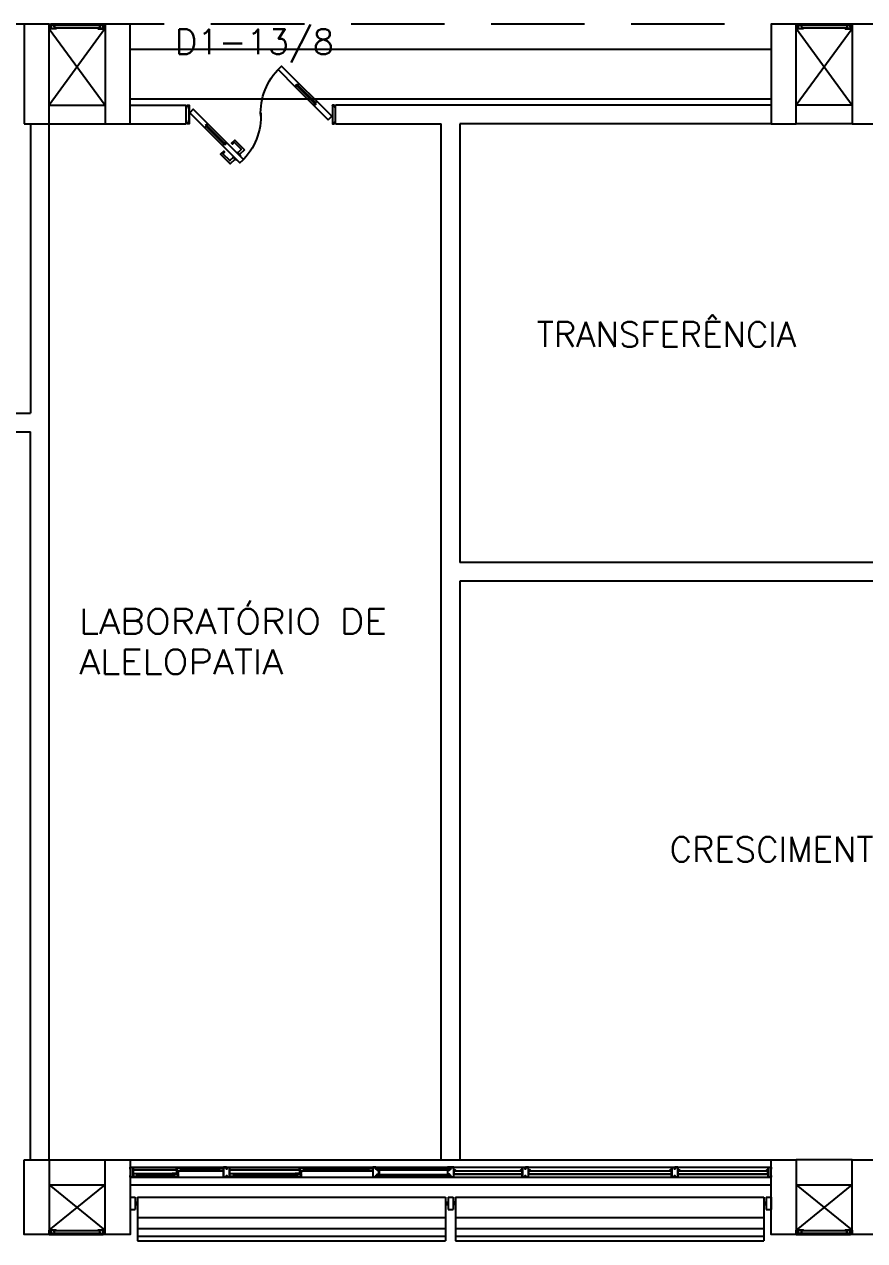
# Model space of a CAD drawing. Header units: millimetres. Extents: x 2801 to 3319, y 1187 to 1422.
# Drawn here: x 3057.53 to 3064.27, y 1251.3 to 1261.07 of the extents above; entities that cross this region are included whole.
import ezdxf

# ---------------------------------------------------------------- set-up
doc = ezdxf.new("R2010")
doc.units = ezdxf.units.MM
doc.linetypes.add('HIDDEN', pattern=[0.375, 0.25, -0.125])
for name, color, linetype in [('AR-ALV', 2, 'Continuous'), ('AR-BRISES', 1, 'Continuous'), ('AR-ESQ', 1, 'Continuous'), ('AR-ESTC', 3, 'Continuous'), ('AR-PEITORIL', 1, 'Continuous'), ('AR-PORTA', 1, 'Continuous'), ('AR-PROJ', 1, 'HIDDEN'), ('AR-SHAFT', 1, 'Continuous'), ('BR-LINHAS', 1, 'Continuous'), ('BR-MONTANTE', 242, 'Continuous'), ('BR-PAINEL', 1, 'Continuous'), ('BR-SUPORTE', 1, 'Continuous'), ('DT-ESQ-BAGUETE-C', 2, 'Continuous'), ('DT-ESQ-BAGUETE-V', 1, 'Continuous'), ('DT-ESQ-CHAPA DOBRADA-V', 1, 'Continuous'), ('DT-ESQ-MARCO-V', 1, 'Continuous'), ('DT-ESQ-PERFIL CADEIRA-C', 2, 'Continuous'), ('DT-ESQ-PERFIL CADEIRA-V', 1, 'Continuous'), ('DT-ESQ-PERFIL U SIMPLES-C', 2, 'Continuous'), ('DT-ESQ-PERFIL U-C', 2, 'Continuous'), ('DT-ESQ-PERFIL U-V', 1, 'Continuous'), ('DT-ESQ-VENEZIANA-C', 2, 'Continuous'), ('DT-ESQ-VENEZIANA-V', 2, 'Continuous'), ('DT-ESQ-VIDRO-C', 2, 'Continuous'), ('DT-ESQ-VIDRO-V', 2, 'Continuous'), ('ENDEREÇO', 2, 'Continuous'), ('maçaneta', 1, 'Continuous'), ('mov', 1, 'Continuous'), ('PM-PERFIL U-C', 2, 'Continuous'), ('PM-VIDRO', 1, 'Continuous'), ('pm1', 2, 'Continuous'), ('pm2', 2, 'Continuous'), ('TEXTO', 2, 'Continuous')]:
    doc.layers.add(name, color=color, linetype=linetype)
doc.styles.add('S16', font='simplex.shx', dxfattribs={"width": 1.1, "height": 0.16})
doc.styles.add('UNB-100', font='simplex.shx', dxfattribs={"height": 0.2})
doc.styles.add('UNB1-100', font='simplex.shx', dxfattribs={"height": 0.2})

# ---------------------------------------------------------------- blocks, each defined once
blk = doc.blocks.new('EF32-P')
at = {"layer": 'DT-ESQ-BAGUETE-C', "ltscale": 0.1}
for points in [[(0.4225, -0.08), (0.409, -0.08), (0.409, -0.0785), (0.422, -0.0785, 0.414214), (0.4225, -0.078), (0.4225, -0.067, 0.414214), (0.422, -0.0665), (0.409, -0.0665), (0.409, -0.065), (0.4225, -0.065, -0.414214), (0.424, -0.0665), (0.424, -0.0785, -0.414214)], [(0.7015, -0.08), (0.715, -0.08), (0.715, -0.0785), (0.702, -0.0785, -0.414214), (0.7015, -0.078), (0.7015, -0.067, -0.414214), (0.702, -0.0665), (0.715, -0.0665), (0.715, -0.065), (0.7015, -0.065, 0.414214), (0.7, -0.0665), (0.7, -0.0785, 0.414214)], [(1.41, -0.08), (1.3965, -0.08), (1.3965, -0.0785), (1.4095, -0.0785, 0.414214), (1.41, -0.078), (1.41, -0.067, 0.414214), (1.4095, -0.0665), (1.3965, -0.0665), (1.3965, -0.065), (1.41, -0.065, -0.414214), (1.4115, -0.0665), (1.4115, -0.0785, -0.414214)], [(1.9015, -0.08), (1.915, -0.08), (1.915, -0.0785), (1.902, -0.0785, -0.414214), (1.9015, -0.078), (1.9015, -0.067, -0.414214), (1.902, -0.0665), (1.915, -0.0665), (1.915, -0.065), (1.9015, -0.065, 0.414214), (1.9, -0.0665), (1.9, -0.0785, 0.414214)], [(0.0735, -0.125), (0.06, -0.125), (0.06, -0.1235), (0.073, -0.1235, 0.414214), (0.0735, -0.123), (0.0735, -0.112, 0.414214), (0.073, -0.1115), (0.06, -0.1115), (0.06, -0.11), (0.0735, -0.11, -0.414214), (0.075, -0.1115), (0.075, -0.1235, -0.414214)], [(0.339, -0.125), (0.3525, -0.125), (0.3525, -0.1235), (0.3395, -0.1235, -0.414214), (0.339, -0.123), (0.339, -0.112, -0.414214), (0.3395, -0.1115), (0.3525, -0.1115), (0.3525, -0.11), (0.339, -0.11, 0.414214), (0.3375, -0.1115), (0.3375, -0.1235, 0.414214)], [(0.8485, -0.125), (0.835, -0.125), (0.835, -0.1235), (0.848, -0.1235, 0.414214), (0.8485, -0.123), (0.8485, -0.112, 0.414214), (0.848, -0.1115), (0.835, -0.1115), (0.835, -0.11), (0.8485, -0.11, -0.414214), (0.85, -0.1115), (0.85, -0.1235, -0.414214)], [(1.3265, -0.125), (1.34, -0.125), (1.34, -0.1235), (1.327, -0.1235, -0.414214), (1.3265, -0.123), (1.3265, -0.112, -0.414214), (1.327, -0.1115), (1.34, -0.1115), (1.34, -0.11), (1.3265, -0.11, 0.414214), (1.325, -0.1115), (1.325, -0.1235, 0.414214)]]:
    blk.add_lwpolyline(points, format="xyb", close=True, dxfattribs=at)
at = {"layer": 'DT-ESQ-BAGUETE-V', "ltscale": 0.1}
for p, q in [((0.4225, -0.065), (0.7015, -0.065)), ((1.41, -0.065), (1.9015, -0.065)), ((0.0735, -0.11), (0.339, -0.11)), ((0.8485, -0.11), (1.3265, -0.11))]:
    blk.add_line(p, q, dxfattribs=at)
at = {"layer": 'DT-ESQ-CHAPA DOBRADA-V', "ltscale": 0.1}
for p, q in [((0.025, -0.077), (0.374, -0.077)), ((0.025, -0.08), (0.374, -0.08)), ((0.8, -0.077), (1.3615, -0.077)), ((0.8, -0.08), (1.3615, -0.08))]:
    blk.add_line(p, q, dxfattribs=at)
at = {"layer": 'DT-ESQ-MARCO-V', "ltscale": 0.1}
for p, q in [((1.9985, -0.06), (2.5515, -0.06)), ((2.5985, -0.06), (3.1515, -0.06)), ((3.1985, -0.06), (4.3515, -0.06)), ((4.3985, -0.06), (5.1265, -0.06)), ((1.9985, -0.14), (2.5515, -0.14)), ((2.5985, -0.14), (3.1515, -0.14)), ((3.1985, -0.14), (4.3515, -0.14)), ((4.3985, -0.14), (5.1265, -0.14))]:
    blk.add_line(p, q, dxfattribs=at)
at = {"layer": 'DT-ESQ-PERFIL CADEIRA-C', "ltscale": 0.1}
for p, q in [((0.376, -0.0885), (0.4225, -0.0885)), ((0.75, -0.0885), (0.7015, -0.0885)), ((1.3635, -0.0885), (1.41, -0.0885)), ((1.95, -0.0885), (1.9015, -0.0885)), ((0.025, -0.1335), (0.0735, -0.1335)), ((0.3855, -0.1335), (0.339, -0.1335)), ((0.8, -0.1335), (0.8485, -0.1335)), ((1.373, -0.1335), (1.3265, -0.1335))]:
    blk.add_line(p, q, dxfattribs=at)
for points in [[(0.4225, -0.087, -1), (0.4225, -0.09), (0.376, -0.09, -0.414214), (0.374, -0.088), (0.374, -0.067, -0.414214), (0.376, -0.065), (0.4075, -0.065, -0.414214), (0.409, -0.0665), (0.409, -0.087)], [(0.409, -0.0885, -0.198913), (0.4079, -0.0881, -0.198913), (0.4075, -0.087), (0.4075, -0.067, 0.414214), (0.407, -0.0665), (0.376, -0.0665, 0.414214), (0.3755, -0.067), (0.3755, -0.088, 0.414214), (0.376, -0.0885)], [(0.7015, -0.09), (0.75, -0.09), (0.75, -0.0885), (0.715, -0.0885, 0.198912), (0.7161, -0.0881, 0.198913), (0.7165, -0.087), (0.7165, -0.067, -0.414214), (0.717, -0.0665), (0.75, -0.0665), (0.75, -0.065), (0.7165, -0.065, 0.414214), (0.715, -0.0665), (0.715, -0.0785), (0.715, -0.08), (0.715, -0.087), (0.7015, -0.087, 1)], [(1.41, -0.087, -1), (1.41, -0.09), (1.3635, -0.09, -0.414214), (1.3615, -0.088), (1.3615, -0.067, -0.414214), (1.3635, -0.065), (1.395, -0.065, -0.414214), (1.3965, -0.0665), (1.3965, -0.087)], [(1.3965, -0.0885, -0.198913), (1.3954, -0.0881, -0.198913), (1.395, -0.087), (1.395, -0.067, 0.414214), (1.3945, -0.0665), (1.3635, -0.0665, 0.414214), (1.363, -0.067), (1.363, -0.088, 0.414214), (1.3635, -0.0885)], [(1.9015, -0.09), (1.95, -0.09), (1.95, -0.0885), (1.915, -0.0885, 0.198912), (1.9161, -0.0881, 0.198913), (1.9165, -0.087), (1.9165, -0.067, -0.414214), (1.917, -0.0665), (1.95, -0.0665), (1.95, -0.065), (1.9165, -0.065, 0.414214), (1.915, -0.0665), (1.915, -0.0785), (1.915, -0.08), (1.915, -0.087), (1.9015, -0.087, 1)], [(0.0735, -0.135), (0.025, -0.135), (0.025, -0.1335), (0.06, -0.1335, -0.198912), (0.0589, -0.1331, -0.198913), (0.0585, -0.132), (0.0585, -0.112, 0.414214), (0.058, -0.1115), (0.025, -0.1115), (0.025, -0.11), (0.0585, -0.11, -0.414214), (0.06, -0.1115), (0.06, -0.1235), (0.06, -0.125), (0.06, -0.132), (0.0735, -0.132, -1)], [(0.339, -0.132, 1), (0.339, -0.135), (0.3855, -0.135, 0.414214), (0.3875, -0.133), (0.3875, -0.112, 0.414214), (0.3855, -0.11), (0.354, -0.11, 0.414214), (0.3525, -0.1115), (0.3525, -0.132)], [(0.3525, -0.1335, 0.198913), (0.3536, -0.1331, 0.198913), (0.354, -0.132), (0.354, -0.112, -0.414214), (0.3545, -0.1115), (0.3855, -0.1115, -0.414214), (0.386, -0.112), (0.386, -0.133, -0.414214), (0.3855, -0.1335)], [(0.8485, -0.135), (0.8, -0.135), (0.8, -0.1335), (0.835, -0.1335, -0.198912), (0.8339, -0.1331, -0.198913), (0.8335, -0.132), (0.8335, -0.112, 0.414214), (0.833, -0.1115), (0.8, -0.1115), (0.8, -0.11), (0.8335, -0.11, -0.414214), (0.835, -0.1115), (0.835, -0.1235), (0.835, -0.125), (0.835, -0.132), (0.8485, -0.132, -1)], [(1.3265, -0.132, 1), (1.3265, -0.135), (1.373, -0.135, 0.414214), (1.375, -0.133), (1.375, -0.112, 0.414214), (1.373, -0.11), (1.3415, -0.11, 0.414214), (1.34, -0.1115), (1.34, -0.132)], [(1.34, -0.1335, 0.198913), (1.3411, -0.1331, 0.198913), (1.3415, -0.132), (1.3415, -0.112, -0.414214), (1.342, -0.1115), (1.373, -0.1115, -0.414214), (1.3735, -0.112), (1.3735, -0.133, -0.414214), (1.373, -0.1335)]]:
    blk.add_lwpolyline(points, format="xyb", close=True, dxfattribs=at)
at = {"layer": 'DT-ESQ-PERFIL CADEIRA-V', "ltscale": 0.1}
for p, q in [((0.4075, -0.09), (0.7015, -0.09)), ((1.395, -0.09), (1.9015, -0.09)), ((0.0735, -0.135), (0.339, -0.135)), ((0.8485, -0.135), (1.3265, -0.135))]:
    blk.add_line(p, q, dxfattribs=at)
at = {"layer": 'DT-ESQ-PERFIL U SIMPLES-C', "ltscale": 0.1}
for points in [[(0.376, -0.102), (0.384, -0.102), (0.384, -0.1005), (0.376, -0.1005, -0.414214), (0.3755, -0.1), (0.3755, -0.092, -0.414214), (0.376, -0.0915), (0.384, -0.0915), (0.384, -0.09), (0.376, -0.09, 0.414214), (0.374, -0.092), (0.374, -0.1, 0.414214)], [(1.3635, -0.102), (1.3715, -0.102), (1.3715, -0.1005), (1.3635, -0.1005, -0.414214), (1.363, -0.1), (1.363, -0.092, -0.414214), (1.3635, -0.0915), (1.3715, -0.0915), (1.3715, -0.09), (1.3635, -0.09, 0.414214), (1.3615, -0.092), (1.3615, -0.1, 0.414214)], [(0.3855, -0.098), (0.3775, -0.098), (0.3775, -0.0995), (0.3855, -0.0995, -0.414214), (0.386, -0.1), (0.386, -0.108, -0.414214), (0.3855, -0.1085), (0.3775, -0.1085), (0.3775, -0.11), (0.3855, -0.11, 0.414214), (0.3875, -0.108), (0.3875, -0.1, 0.414214)], [(1.373, -0.098), (1.365, -0.098), (1.365, -0.0995), (1.373, -0.0995, -0.414214), (1.3735, -0.1), (1.3735, -0.108, -0.414214), (1.373, -0.1085), (1.365, -0.1085), (1.365, -0.11), (1.373, -0.11, 0.414214), (1.375, -0.108), (1.375, -0.1, 0.414214)]]:
    blk.add_lwpolyline(points, format="xyb", close=True, dxfattribs=at)
at = {"layer": 'DT-ESQ-PERFIL U-C', "ltscale": 0.1}
for points in [[(0, -0.0615, -0.414214), (0.0015, -0.06), (0.0235, -0.06, -0.414214), (0.025, -0.0615), (0.025, -0.1385, -0.414214), (0.0235, -0.14), (0.0015, -0.14, -0.414214), (0, -0.1385), (0, -0.125), (0.0015, -0.125), (0.0015, -0.138, 0.414214), (0.002, -0.1385), (0.023, -0.1385, 0.414214), (0.0235, -0.138), (0.0235, -0.062, 0.414214), (0.023, -0.0615), (0.002, -0.0615, 0.414214), (0.0015, -0.062), (0.0015, -0.075), (0, -0.075)], [(0.775, -0.0615, 0.414214), (0.7735, -0.06), (0.7515, -0.06, 0.414214), (0.75, -0.0615), (0.75, -0.1385, 0.414214), (0.7515, -0.14), (0.7735, -0.14, 0.414214), (0.775, -0.1385), (0.775, -0.125), (0.7735, -0.125), (0.7735, -0.138, -0.414214), (0.773, -0.1385), (0.752, -0.1385, -0.414214), (0.7515, -0.138), (0.7515, -0.062, -0.414214), (0.752, -0.0615), (0.773, -0.0615, -0.414214), (0.7735, -0.062), (0.7735, -0.075), (0.775, -0.075)], [(0.775, -0.0615, -0.414214), (0.7765, -0.06), (0.7985, -0.06, -0.414214), (0.8, -0.0615), (0.8, -0.1385, -0.414214), (0.7985, -0.14), (0.7765, -0.14, -0.414214), (0.775, -0.1385), (0.775, -0.125), (0.7765, -0.125), (0.7765, -0.138, 0.414214), (0.777, -0.1385), (0.798, -0.1385, 0.414214), (0.7985, -0.138), (0.7985, -0.062, 0.414214), (0.798, -0.0615), (0.777, -0.0615, 0.414214), (0.7765, -0.062), (0.7765, -0.075), (0.775, -0.075)], [(1.975, -0.0615, 0.414214), (1.9735, -0.06), (1.9515, -0.06, 0.414214), (1.95, -0.0615), (1.95, -0.1385, 0.414214), (1.9515, -0.14), (1.9735, -0.14, 0.414214), (1.975, -0.1385), (1.975, -0.125), (1.9735, -0.125), (1.9735, -0.138, -0.414214), (1.973, -0.1385), (1.952, -0.1385, -0.414214), (1.9515, -0.138), (1.9515, -0.062, -0.414214), (1.952, -0.0615), (1.973, -0.0615, -0.414214), (1.9735, -0.062), (1.9735, -0.075), (1.975, -0.075)], [(2, -0.1285), (2, -0.1385, -0.414214), (1.9985, -0.14), (1.9765, -0.14, -0.414214), (1.975, -0.1385), (1.975, -0.125), (1.9765, -0.125), (1.9765, -0.138, 0.414214), (1.977, -0.1385), (1.998, -0.1385, 0.414214), (1.9985, -0.138), (1.9985, -0.1285), (1.9855, -0.1285, -0.414214), (1.984, -0.127), (1.984, -0.117, -0.414214), (1.9855, -0.1155), (1.9985, -0.1155), (1.9985, -0.0845), (1.9855, -0.0845, -0.414214), (1.984, -0.083), (1.984, -0.073, -0.414214), (1.9855, -0.0715), (1.9985, -0.0715), (1.9985, -0.062, 0.414214), (1.998, -0.0615), (1.977, -0.0615, 0.414214), (1.9765, -0.062), (1.9765, -0.075), (1.975, -0.075), (1.975, -0.0615, -0.414214), (1.9765, -0.06), (1.9985, -0.06, -0.414214), (2, -0.0615), (2, -0.0715, -0.414214), (1.9985, -0.073), (1.9855, -0.073), (1.9855, -0.083), (1.9985, -0.083), (1.9985, -0.083, -0.414214), (2, -0.0845), (2, -0.1155, -0.414214), (1.9985, -0.117), (1.9985, -0.117), (1.9855, -0.117), (1.9855, -0.127), (1.9985, -0.127, -0.414214)], [(2.55, -0.1285), (2.55, -0.1385, 0.414214), (2.5515, -0.14), (2.5735, -0.14, 0.414214), (2.575, -0.1385), (2.575, -0.125), (2.5735, -0.125), (2.5735, -0.138, -0.414214), (2.573, -0.1385), (2.552, -0.1385, -0.414214), (2.5515, -0.138), (2.5515, -0.1285), (2.5645, -0.1285, 0.414214), (2.566, -0.127), (2.566, -0.117, 0.414214), (2.5645, -0.1155), (2.5515, -0.1155), (2.5515, -0.0845), (2.5645, -0.0845, 0.414214), (2.566, -0.083), (2.566, -0.073, 0.414214), (2.5645, -0.0715), (2.5515, -0.0715), (2.5515, -0.062, -0.414214), (2.552, -0.0615), (2.573, -0.0615, -0.414214), (2.5735, -0.062), (2.5735, -0.075), (2.575, -0.075), (2.575, -0.0615, 0.414214), (2.5735, -0.06), (2.5515, -0.06, 0.414214), (2.55, -0.0615), (2.55, -0.0715, 0.414214), (2.5515, -0.073), (2.5645, -0.073), (2.5645, -0.083), (2.5515, -0.083), (2.5515, -0.083, 0.414214), (2.55, -0.0845), (2.55, -0.1155, 0.414214), (2.5515, -0.117), (2.5515, -0.117), (2.5645, -0.117), (2.5645, -0.127), (2.5515, -0.127, 0.414214)], [(2.6, -0.1234), (2.6, -0.086), (2.6135, -0.086, 1), (2.6135, -0.083), (2.6, -0.083), (2.6, -0.0615, 0.414214), (2.5985, -0.06), (2.5765, -0.06, 0.414214), (2.575, -0.0615), (2.575, -0.075), (2.5765, -0.075), (2.5765, -0.0615), (2.5985, -0.0615), (2.5985, -0.083, 0.414214), (2.6, -0.0845, 0.414214), (2.5985, -0.086), (2.5985, -0.1234), (2.5985, -0.1385), (2.5765, -0.1385), (2.5765, -0.125), (2.575, -0.125), (2.575, -0.1385, 0.414214), (2.5765, -0.14), (2.5985, -0.14, 0.414214), (2.6, -0.1385)], [(2.615, -0.086), (2.6015, -0.086, 0.414214), (2.6, -0.0875), (2.6, -0.1145, 0.414214), (2.6015, -0.116), (2.615, -0.116), (2.615, -0.1145), (2.6015, -0.1145), (2.6015, -0.0875), (2.615, -0.0875)], [(3.15, -0.1234), (3.15, -0.086), (3.1365, -0.086, -1), (3.1365, -0.083), (3.15, -0.083), (3.15, -0.0615, -0.414214), (3.1515, -0.06), (3.1735, -0.06, -0.414214), (3.175, -0.0615), (3.175, -0.075), (3.1735, -0.075), (3.1735, -0.0615), (3.1515, -0.0615), (3.1515, -0.083, -0.414214), (3.15, -0.0845, -0.414214), (3.1515, -0.086), (3.1515, -0.1234), (3.1515, -0.1385), (3.1735, -0.1385), (3.1735, -0.125), (3.175, -0.125), (3.175, -0.1385, -0.414214), (3.1735, -0.14), (3.1515, -0.14, -0.414214), (3.15, -0.1385)], [(3.135, -0.086), (3.1485, -0.086, -0.414214), (3.15, -0.0875), (3.15, -0.1145, -0.414214), (3.1485, -0.116), (3.135, -0.116), (3.135, -0.1145), (3.1485, -0.1145), (3.1485, -0.0875), (3.135, -0.0875)], [(3.2, -0.1234), (3.2, -0.086), (3.2135, -0.086, 1), (3.2135, -0.083), (3.2, -0.083), (3.2, -0.0615, 0.414214), (3.1985, -0.06), (3.1765, -0.06, 0.414214), (3.175, -0.0615), (3.175, -0.075), (3.1765, -0.075), (3.1765, -0.0615), (3.1985, -0.0615), (3.1985, -0.083, 0.414214), (3.2, -0.0845, 0.414214), (3.1985, -0.086), (3.1985, -0.1234), (3.1985, -0.1385), (3.1765, -0.1385), (3.1765, -0.125), (3.175, -0.125), (3.175, -0.1385, 0.414214), (3.1765, -0.14), (3.1985, -0.14, 0.414214), (3.2, -0.1385)], [(3.215, -0.086), (3.2015, -0.086, 0.414214), (3.2, -0.0875), (3.2, -0.1145, 0.414214), (3.2015, -0.116), (3.215, -0.116), (3.215, -0.1145), (3.2015, -0.1145), (3.2015, -0.0875), (3.215, -0.0875)], [(4.35, -0.1234), (4.35, -0.086), (4.3365, -0.086, -1), (4.3365, -0.083), (4.35, -0.083), (4.35, -0.0615, -0.414214), (4.3515, -0.06), (4.3735, -0.06, -0.414214), (4.375, -0.0615), (4.375, -0.075), (4.3735, -0.075), (4.3735, -0.0615), (4.3515, -0.0615), (4.3515, -0.083, -0.414214), (4.35, -0.0845, -0.414214), (4.3515, -0.086), (4.3515, -0.1234), (4.3515, -0.1385), (4.3735, -0.1385), (4.3735, -0.125), (4.375, -0.125), (4.375, -0.1385, -0.414214), (4.3735, -0.14), (4.3515, -0.14, -0.414214), (4.35, -0.1385)], [(4.335, -0.086), (4.3485, -0.086, -0.414214), (4.35, -0.0875), (4.35, -0.1145, -0.414214), (4.3485, -0.116), (4.335, -0.116), (4.335, -0.1145), (4.3485, -0.1145), (4.3485, -0.0875), (4.335, -0.0875)], [(4.4, -0.1234), (4.4, -0.086), (4.4135, -0.086, 1), (4.4135, -0.083), (4.4, -0.083), (4.4, -0.0615, 0.414214), (4.3985, -0.06), (4.3765, -0.06, 0.414214), (4.375, -0.0615), (4.375, -0.075), (4.3765, -0.075), (4.3765, -0.0615), (4.3985, -0.0615), (4.3985, -0.083, 0.414214), (4.4, -0.0845, 0.414214), (4.3985, -0.086), (4.3985, -0.1234), (4.3985, -0.1385), (4.3765, -0.1385), (4.3765, -0.125), (4.375, -0.125), (4.375, -0.1385, 0.414214), (4.3765, -0.14), (4.3985, -0.14, 0.414214), (4.4, -0.1385)], [(4.415, -0.086), (4.4015, -0.086, 0.414214), (4.4, -0.0875), (4.4, -0.1145, 0.414214), (4.4015, -0.116), (4.415, -0.116), (4.415, -0.1145), (4.4015, -0.1145), (4.4015, -0.0875), (4.415, -0.0875)], [(5.125, -0.1234), (5.125, -0.086), (5.1115, -0.086, -1), (5.1115, -0.083), (5.125, -0.083), (5.125, -0.0615, -0.414214), (5.1265, -0.06), (5.1485, -0.06, -0.414214), (5.15, -0.0615), (5.15, -0.075), (5.1485, -0.075), (5.1485, -0.0615), (5.1265, -0.0615), (5.1265, -0.083, -0.414214), (5.125, -0.0845, -0.414214), (5.1265, -0.086), (5.1265, -0.1234), (5.1265, -0.1385), (5.1485, -0.1385), (5.1485, -0.125), (5.15, -0.125), (5.15, -0.1385, -0.414214), (5.1485, -0.14), (5.1265, -0.14, -0.414214), (5.125, -0.1385)], [(5.11, -0.086), (5.1235, -0.086, -0.414214), (5.125, -0.0875), (5.125, -0.1145, -0.414214), (5.1235, -0.116), (5.11, -0.116), (5.11, -0.1145), (5.1235, -0.1145), (5.1235, -0.0875), (5.11, -0.0875)]]:
    blk.add_lwpolyline(points, format="xyb", close=True, dxfattribs=at)
for points in [[(2.6, -0.0845), (2.6135, -0.0845)], [(3.15, -0.0845), (3.1365, -0.0845)], [(3.2, -0.0845), (3.2135, -0.0845)], [(4.35, -0.0845), (4.3365, -0.0845)], [(4.4, -0.0845), (4.4135, -0.0845)], [(5.125, -0.0845), (5.1115, -0.0845)]]:
    blk.add_lwpolyline(points, dxfattribs=at)
at = {"layer": 'DT-ESQ-PERFIL U-V', "ltscale": 0.1}
for p, q in [((0.0235, -0.06), (0.7515, -0.06)), ((0.7985, -0.06), (1.9515, -0.06)), ((0.0235, -0.14), (0.7515, -0.14)), ((0.7985, -0.14), (1.9515, -0.14))]:
    blk.add_line(p, q, dxfattribs=at)
at = {"layer": 'DT-ESQ-VENEZIANA-C', "color": 2, "ltscale": 0.1}
for p, q in [((2.6015, -0.113), (3.1485, -0.113)), ((2.6015, -0.1145), (3.1485, -0.1145)), ((3.2015, -0.113), (4.3485, -0.113)), ((3.2015, -0.1145), (4.3485, -0.1145)), ((4.4015, -0.113), (5.1235, -0.113)), ((4.4015, -0.1145), (5.1235, -0.1145))]:
    blk.add_line(p, q, dxfattribs=at)
at = {"layer": 'DT-ESQ-VENEZIANA-V', "color": 2, "ltscale": 0.1}
for p, q in [((2.6015, -0.0875), (3.1485, -0.0875)), ((3.2015, -0.0875), (4.3485, -0.0875)), ((4.4015, -0.0875), (5.1235, -0.0875))]:
    blk.add_line(p, q, dxfattribs=at)
at = {"layer": 'DT-ESQ-VIDRO-C', "ltscale": 0.1}
for points in [[(0.7125, -0.085), (0.7125, -0.082), (0.4115, -0.082), (0.4115, -0.085)], [(1.9125, -0.085), (1.9125, -0.082), (1.399, -0.082), (1.399, -0.085)], [(2.5625, -0.081), (2.5625, -0.075), (1.9875, -0.075), (1.9875, -0.081)], [(0.063, -0.13), (0.063, -0.127), (0.3495, -0.127), (0.3495, -0.13)], [(0.838, -0.13), (0.838, -0.127), (1.337, -0.127), (1.337, -0.13)]]:
    blk.add_lwpolyline(points, close=True, dxfattribs=at)
at = {"layer": 'DT-ESQ-VIDRO-V', "ltscale": 0.1}
blk.add_lwpolyline([(2.5625, -0.119), (2.5625, -0.125), (1.9875, -0.125), (1.9875, -0.119)], close=True, dxfattribs=at)
blk = doc.blocks.new('EF01-P')
at = {"layer": 'DT-ESQ-BAGUETE-C', "ltscale": 0.1}
for points in [[(0.0015, 0.035), (0.015, 0.035), (0.015, 0.0335), (0.0015, 0.0335), (0.0015, 0.005), (0.015, 0.005), (0.015, 0.0035), (0.0015, 0.0035, -0.414214), (0, 0.005), (0, 0.0335, -0.414214)], [(0.4485, 0.035), (0.435, 0.035), (0.435, 0.0335), (0.4485, 0.0335), (0.4485, 0.005), (0.435, 0.005), (0.435, 0.0035), (0.4485, 0.0035, 0.414214), (0.45, 0.005), (0.45, 0.0335, 0.414214)]]:
    blk.add_lwpolyline(points, format="xyb", close=True, dxfattribs=at)
at = {"layer": 'DT-ESQ-PERFIL CADEIRA-C', "color": 2, "ltscale": 0.1}
for points in [[(0.01, 0.0015), (0.01, 0.003), (0.0015, 0.003, 1), (0.0015, 0), (0.015, 0, 0.414214), (0.0165, 0.0015), (0.0165, 0.0335), (0.043, 0.0335)], [(0.407, 0.0065), (0.432, 0.0065), (0.432, 0.0165), (0.4335, 0.0165), (0.4335, 0.0065, -0.414214), (0.432, 0.005), (0.407, 0.005), (0.3935, 0.005, -1), (0.3935, 0.008), (0.407, 0.008), (0.407, 0.02), (0.407, 0.032), (0.3935, 0.032, -1), (0.3935, 0.035), (0.407, 0.035), (0.4335, 0.035, -0.414214), (0.435, 0.0335), (0.435, 0.0015), (0.4485, 0.0015)]]:
    blk.add_lwpolyline(points, format="xyb", dxfattribs=at)
at = {"layer": 'DT-ESQ-PERFIL CADEIRA-C', "ltscale": 0.1}
for points in [[(0.043, 0.0065), (0.018, 0.0065), (0.018, 0.0165), (0.0165, 0.0165), (0.0165, 0.0065, 0.414214), (0.018, 0.005), (0.043, 0.005), (0.0565, 0.005, 1), (0.0565, 0.008), (0.043, 0.008), (0.043, 0.02), (0.043, 0.032), (0.0565, 0.032, 1), (0.0565, 0.035), (0.043, 0.035), (0.0165, 0.035, 0.414214), (0.015, 0.0335), (0.015, 0.0015), (0.0015, 0.0015)], [(0.0415, 0.02), (0.0415, 0.032, -0.414214), (0.043, 0.0335), (0.0565, 0.0335)], [(0.0415, 0.02), (0.0415, 0.008, 0.414214), (0.043, 0.0065), (0.0565, 0.0065)], [(0.4085, 0.02), (0.4085, 0.032, 0.414214), (0.407, 0.0335), (0.3935, 0.0335)], [(0.4085, 0.02), (0.4085, 0.008, -0.414214), (0.407, 0.0065), (0.3935, 0.0065)], [(0.44, 0.0015), (0.44, 0.003), (0.4485, 0.003, -1), (0.4485, 0), (0.435, 0, -0.414214), (0.4335, 0.0015), (0.4335, 0.0335), (0.407, 0.0335)]]:
    blk.add_lwpolyline(points, format="xyb", dxfattribs=at)
at = {"layer": 'DT-ESQ-PERFIL CADEIRA-V', "ltscale": 0.1}
blk.add_line((0.015, 0), (0.435, 0), dxfattribs=at)
at = {"layer": 'DT-ESQ-VENEZIANA-C', "ltscale": 0.1}
for p, q in [((0.043, 0.0105), (0.407, 0.0105)), ((0.043, 0.009), (0.407, 0.009))]:
    blk.add_line(p, q, dxfattribs=at)
at = {"layer": 'DT-ESQ-VENEZIANA-V', "ltscale": 0.1}
blk.add_line((0.043, 0.031), (0.407, 0.031), dxfattribs=at)
blk = doc.blocks.new('BR-MODULO1')
at = {"layer": 'BR-LINHAS'}
for p, q in [((0.06, -0.2648), (2.535, -0.2648)), ((2.615, -0.2648), (5.09, -0.2648)), ((0.06, -0.3524), (2.535, -0.3524)), ((2.615, -0.3524), (5.09, -0.3524)), ((0.06, -0.4147), (2.535, -0.4147)), ((2.615, -0.4147), (5.09, -0.4147))]:
    blk.add_line(p, q, dxfattribs=at)
at = {"layer": 'BR-MONTANTE'}
for p, q in [((0, -0.1), (0, -0.2)), ((0, -0.1), (0.04, -0.1)), ((0.04, -0.1), (0.04, -0.2)), ((2.5547, -0.1), (2.5947, -0.1)), ((2.5547, -0.1), (2.5547, -0.2)), ((2.5947, -0.1), (2.5947, -0.2)), ((5.11, -0.1), (5.11, -0.2)), ((5.11, -0.1), (5.15, -0.1)), ((5.15, -0.1), (5.15, -0.2)), ((0, -0.2), (0.04, -0.2)), ((2.5547, -0.2), (2.5947, -0.2)), ((5.11, -0.2), (5.15, -0.2))]:
    blk.add_line(p, q, dxfattribs=at)
at = {"layer": 'BR-PAINEL'}
for p, q in [((0.06, -0.1), (2.535, -0.1)), ((0.06, -0.1), (0.06, -0.45)), ((2.535, -0.1), (2.535, -0.45)), ((2.615, -0.1), (2.615, -0.45)), ((2.615, -0.1), (5.09, -0.1)), ((5.09, -0.1), (5.09, -0.45)), ((0.06, -0.45), (2.535, -0.45)), ((2.615, -0.45), (5.09, -0.45))]:
    blk.add_line(p, q, dxfattribs=at)
at = {"layer": 'BR-SUPORTE'}
for p, q in [((0.04, -0.14), (0.06, -0.14)), ((0.04, -0.16), (0.06, -0.16)), ((0.05, -0.14), (0.05, -0.16)), ((2.5347, -0.14), (2.5547, -0.14)), ((2.5347, -0.16), (2.5547, -0.16)), ((2.5447, -0.14), (2.5447, -0.16)), ((2.6147, -0.14), (2.5947, -0.14)), ((2.6147, -0.16), (2.5947, -0.16)), ((2.6047, -0.14), (2.6047, -0.16)), ((5.09, -0.14), (5.11, -0.14)), ((5.09, -0.16), (5.11, -0.16)), ((5.1, -0.14), (5.1, -0.16))]:
    blk.add_line(p, q, dxfattribs=at)
blk = doc.blocks.new('EF01C-P')
at = {"layer": 'DT-ESQ-BAGUETE-C', "ltscale": 0.1}
for points in [[(0.0015, 0.035), (0.015, 0.035), (0.015, 0.0335), (0.0015, 0.0335), (0.0015, 0.005), (0.015, 0.005), (0.015, 0.0035), (0.0015, 0.0035, -0.414214), (0, 0.005), (0, 0.0335, -0.414214)], [(0.4485, 0.035), (0.435, 0.035), (0.435, 0.0335), (0.4485, 0.0335), (0.4485, 0.005), (0.435, 0.005), (0.435, 0.0035), (0.4485, 0.0035, 0.414214), (0.45, 0.005), (0.45, 0.0335, 0.414214)]]:
    blk.add_lwpolyline(points, format="xyb", close=True, dxfattribs=at)
at = {"layer": 'DT-ESQ-PERFIL CADEIRA-C', "ltscale": 0.1}
for points in [[(0.01, 0.0015), (0.01, 0.003), (0.0015, 0.003, 1), (0.0015, 0), (0.015, 0, 0.414214), (0.0165, 0.0015), (0.0165, 0.0335), (0.043, 0.0335)], [(0.043, 0.0065), (0.018, 0.0065), (0.018, 0.0165), (0.0165, 0.0165), (0.0165, 0.0065, 0.414214), (0.018, 0.005), (0.043, 0.005), (0.0565, 0.005, 1), (0.0565, 0.008), (0.043, 0.008), (0.043, 0.02), (0.043, 0.032), (0.0565, 0.032, 1), (0.0565, 0.035), (0.043, 0.035), (0.0165, 0.035, 0.414214), (0.015, 0.0335), (0.015, 0.0015), (0.0015, 0.0015)], [(0.0415, 0.02), (0.0415, 0.032, -0.414214), (0.043, 0.0335), (0.0565, 0.0335)], [(0.0415, 0.02), (0.0415, 0.008, 0.414214), (0.043, 0.0065), (0.0565, 0.0065)], [(0.407, 0.0065), (0.432, 0.0065), (0.432, 0.0165), (0.4335, 0.0165), (0.4335, 0.0065, -0.414214), (0.432, 0.005), (0.407, 0.005), (0.3935, 0.005, -1), (0.3935, 0.008), (0.407, 0.008), (0.407, 0.02), (0.407, 0.032), (0.3935, 0.032, -1), (0.3935, 0.035), (0.407, 0.035), (0.4335, 0.035, -0.414214), (0.435, 0.0335), (0.435, 0.0015), (0.4485, 0.0015)], [(0.4085, 0.02), (0.4085, 0.032, 0.414214), (0.407, 0.0335), (0.3935, 0.0335)], [(0.4085, 0.02), (0.4085, 0.008, -0.414214), (0.407, 0.0065), (0.3935, 0.0065)], [(0.44, 0.0015), (0.44, 0.003), (0.4485, 0.003, -1), (0.4485, 0), (0.435, 0, -0.414214), (0.4335, 0.0015), (0.4335, 0.0335), (0.407, 0.0335)]]:
    blk.add_lwpolyline(points, format="xyb", dxfattribs=at)
at = {"layer": 'DT-ESQ-PERFIL CADEIRA-V', "ltscale": 0.1}
blk.add_line((0.015, 0), (0.435, 0), dxfattribs=at)
at = {"layer": 'DT-ESQ-VENEZIANA-C', "ltscale": 0.1}
for p, q in [((0.043, 0.0105), (0.407, 0.0105)), ((0.043, 0.009), (0.407, 0.009))]:
    blk.add_line(p, q, dxfattribs=at)
at = {"layer": 'DT-ESQ-VENEZIANA-V', "ltscale": 0.1}
blk.add_line((0.043, 0.031), (0.407, 0.031), dxfattribs=at)
blk = doc.blocks.new('PM7B')
at = {"layer": 'maçaneta'}
for points in [[(0.7317, -0.2081), (0.7706, -0.247), (0.7848, -0.2329), (0.7576, -0.2056, -0.414214), (0.7576, -0.2035), (0.8131, -0.148), (0.8272, -0.1622), (0.8343, -0.1551), (0.8095, -0.1303)], [(0.806, -0.2824), (0.8449, -0.3213), (0.9227, -0.2435), (0.8979, -0.2187), (0.8908, -0.2258), (0.905, -0.2399), (0.8495, -0.2954, -0.414214), (0.8474, -0.2954), (0.8201, -0.2682)], [(0.8449, -0.3213), (0.806, -0.2824), (0.8201, -0.2682), (0.8474, -0.2954, 0.414214), (0.8495, -0.2954), (0.905, -0.2399), (0.8908, -0.2258), (0.8979, -0.2187), (0.9227, -0.2435)]]:
    blk.add_lwpolyline(points, format="xyb", close=True, dxfattribs=at)
for points in [[(0.7918, -0.2258), (0.7636, -0.2541), (0.7671, -0.2576), (0.7954, -0.2293)], [(0.7918, -0.2258), (0.7636, -0.2541), (0.7671, -0.2576), (0.7954, -0.2293)], [(0.8272, -0.2612), (0.7989, -0.2894), (0.7954, -0.2859), (0.8237, -0.2576)], [(0.8272, -0.2612), (0.7989, -0.2894), (0.7954, -0.2859), (0.8237, -0.2576)]]:
    blk.add_lwpolyline(points, close=True, dxfattribs=at)
at = {"layer": 'mov'}
for centre, start, end in [((0.0994, 0.0888), 356.80287, 46.39924), ((1.1006, 0.0612), 176.80287, 226.39924)]:
    blk.add_arc(centre, 0.5014, start, end, dxfattribs=at)
at = {"layer": 'PM-PERFIL U-C'}
for p, q in [((0, 0.12), (0, 0.1385)), ((0.002, 0.12), (0, 0.12)), ((0.0015, 0.14), (0.01, 0.14)), ((0.0105, 0.138), (0.002, 0.138)), ((0.002, 0.138), (0.002, 0.12)), ((0.01, 0.14), (0.01, 0.1485)), ((0.0115, 0.15), (0.0235, 0.15)), ((0.023, 0.148), (0.012, 0.148)), ((0.012, 0.148), (0.012, 0.1395)), ((0.023, 0.148), (0.023, 0.002)), ((0.025, 0.1485), (0.025, 0.0015)), ((1.175, 0.1485), (1.175, 0.0015)), ((1.1885, 0.15), (1.1765, 0.15)), ((1.177, 0.148), (1.188, 0.148)), ((1.177, 0.148), (1.177, 0.002)), ((1.188, 0.148), (1.188, 0.1395)), ((1.1895, 0.138), (1.198, 0.138)), ((1.19, 0.14), (1.19, 0.1485)), ((1.1985, 0.14), (1.19, 0.14)), ((1.198, 0.138), (1.198, 0.12)), ((1.198, 0.12), (1.2, 0.12)), ((1.2, 0.12), (1.2, 0.1385)), ((0, 0.0115), (0, 0.03)), ((0, 0.03), (0.002, 0.03)), ((0.01, 0.01), (0.0015, 0.01)), ((0.002, 0.03), (0.002, 0.012)), ((0.002, 0.012), (0.0105, 0.012)), ((0.01, 0.0015), (0.01, 0.01)), ((0.0235, 0), (0.0115, 0)), ((0.012, 0.0105), (0.012, 0.002)), ((0.012, 0.002), (0.023, 0.002)), ((1.1765, 0), (1.1885, 0)), ((1.188, 0.002), (1.177, 0.002)), ((1.188, 0.0105), (1.188, 0.002)), ((1.198, 0.012), (1.1895, 0.012)), ((1.19, 0.01), (1.1985, 0.01)), ((1.19, 0.0015), (1.19, 0.01)), ((1.198, 0.03), (1.198, 0.012)), ((1.2, 0.03), (1.198, 0.03)), ((1.2, 0.0115), (1.2, 0.03))]:
    blk.add_line(p, q, dxfattribs=at)
for centre, start, end in [((0.0015, 0.1385), 90, 180), ((0.0115, 0.1485), 90, 180), ((0.0105, 0.1395), 270, 0), ((0.0235, 0.1485), 0, 90), ((1.1765, 0.1485), 90, 180), ((1.1895, 0.1395), 180, 270), ((1.1885, 0.1485), 0, 90), ((1.1985, 0.1385), 0, 90), ((0.0015, 0.0115), 180, 270), ((0.0115, 0.0015), 180, 270), ((0.0105, 0.0105), 0, 90), ((0.0235, 0.0015), 269.93864, 0), ((1.1765, 0.0015), 180, 270.06136), ((1.1895, 0.0105), 90, 180), ((1.1885, 0.0015), 270, 0), ((1.1985, 0.0115), 270, 0)]:
    blk.add_arc(centre, 0.0015, start, end, dxfattribs=at)
at = {"layer": 'PM-VIDRO'}
for p, q in [((0.1607, 0.1707), (0.3021, 0.3122)), ((0.3092, 0.3051), (0.1677, 0.1637)), ((0.8908, -0.1551), (1.0323, -0.0137)), ((1.0393, -0.0207), (0.8979, -0.1622))]:
    blk.add_line(p, q, dxfattribs=at)
at = {"layer": 'pm1'}
for p, q in [((0.3021, 0.3122), (0.2915, 0.3228)), ((0.3021, 0.3122), (0.3092, 0.3192)), ((0.3268, 0.3016), (0.3092, 0.3192)), ((0.3162, 0.3122), (0.3092, 0.3051)), ((0.3198, 0.2945), (0.3092, 0.3051)), ((0.3268, 0.3016), (0.3198, 0.2945)), ((0.0296, 0.0609), (0.1501, 0.1813)), ((0.1783, 0.1531), (0.0579, 0.0326)), ((0.1501, 0.1813), (0.1607, 0.1707)), ((0.1536, 0.1637), (0.1607, 0.1707)), ((0.1713, 0.146), (0.1536, 0.1637)), ((0.1677, 0.1637), (0.1607, 0.1566)), ((0.1677, 0.1637), (0.1783, 0.1531)), ((0.1783, 0.1531), (0.1713, 0.146)), ((0.0579, 0.0326), (0.0296, 0.0609)), ((1.0217, -0.0031), (1.0287, 0.004)), ((1.0287, 0.004), (1.0464, -0.0137)), ((1.0323, -0.0137), (1.0393, -0.0066)), ((1.0464, -0.0137), (1.0393, -0.0207)), ((0.8732, -0.1516), (0.8802, -0.1445)), ((0.8732, -0.1516), (0.8908, -0.1692)), ((0.8802, -0.1445), (0.8908, -0.1551)), ((0.8838, -0.1622), (0.8908, -0.1551)), ((0.8979, -0.1622), (0.8908, -0.1692)), ((0.8979, -0.1622), (0.9085, -0.1728))]:
    blk.add_line(p, q, dxfattribs=at)
for points in [[(0.2915, 0.3228), (0.4329, 0.4642), (0.4612, 0.4359), (0.3198, 0.2945)], [(1.0323, -0.0137), (1.0217, -0.0031), (1.1421, 0.1174), (1.1704, 0.0891), (1.0499, -0.0313), (1.0393, -0.0207)], [(0.9085, -0.1728), (0.7671, -0.3142), (0.7388, -0.2859), (0.8732, -0.1516)]]:
    blk.add_lwpolyline(points, dxfattribs=at)
at = {"layer": 'pm2'}
for p, q in [((0.1501, 0.1813), (0.2915, 0.3228)), ((0.3198, 0.2945), (0.1783, 0.1531)), ((0.8802, -0.1445), (1.0217, -0.0031)), ((1.0499, -0.0313), (0.9085, -0.1728))]:
    blk.add_line(p, q, dxfattribs=at)

msp = doc.modelspace()

# ---------------------------------------------------------------- linework, layer by layer
at = {"layer": 'AR-ALV'}
for p, q in [((3057.7249, 1260.4248), (3058.1749, 1260.4248)), ((3058.3749, 1260.4248), (3058.8249, 1260.4248)), ((3058.8249, 1260.2748), (3058.8249, 1260.4248)), ((3063.5249, 1260.4248), (3060.0249, 1260.4248)), ((3060.0249, 1260.2748), (3060.0249, 1260.4248)), ((3064.1749, 1260.4248), (3063.7249, 1260.4248)), ((3057.5749, 1260.2748), (3057.5749, 1257.9498)), ((3057.7249, 1251.9498), (3057.7249, 1260.2748)), ((3057.7249, 1260.2748), (3058.1749, 1260.2748)), ((3058.3749, 1260.2748), (3058.8249, 1260.2748)), ((3060.0249, 1260.2748), (3060.8749, 1260.2748)), ((3060.8749, 1251.9498), (3060.8749, 1260.2748)), ((3061.0249, 1260.2748), (3061.0249, 1256.7498)), ((3063.5249, 1260.2748), (3061.0249, 1260.2748)), ((3064.1749, 1260.2748), (3063.7249, 1260.2748)), ((3056.2249, 1257.9498), (3057.5749, 1257.9498)), ((3056.0749, 1257.7998), (3057.5749, 1257.7998)), ((3057.5749, 1251.9498), (3057.5749, 1257.7998)), ((3065.0749, 1256.7498), (3061.0249, 1256.7498)), ((3065.2249, 1256.5998), (3061.0249, 1256.5998)), ((3061.0249, 1256.5998), (3061.0249, 1251.9498)), ((3057.7249, 1251.9498), (3058.1749, 1251.9498)), ((3057.7249, 1251.9498), (3058.1749, 1251.9498)), ((3060.8749, 1251.9498), (3061.0249, 1251.9498)), ((3064.1749, 1251.9498), (3063.7249, 1251.9498)), ((3057.7249, 1251.7498), (3058.1749, 1251.7498)), ((3063.7249, 1251.7498), (3064.1749, 1251.7498))]:
    msp.add_line(p, q, dxfattribs=at)
at = {"layer": 'AR-ESTC'}
for points in [[(3057.5249, 1260.2748), (3057.7249, 1260.2748), (3057.7249, 1261.0748), (3057.5249, 1261.0748)], [(3058.1749, 1260.2748), (3058.3749, 1260.2748), (3058.3749, 1261.0748), (3058.1749, 1261.0748)], [(3063.5249, 1260.2748), (3063.7249, 1260.2748), (3063.7249, 1261.0748), (3063.5249, 1261.0748)], [(3064.1749, 1260.2748), (3064.3749, 1260.2748), (3064.3749, 1261.0748), (3064.1749, 1261.0748)], [(3057.5249, 1251.9498), (3057.7249, 1251.9498), (3057.7249, 1251.3498), (3057.5249, 1251.3498)], [(3058.1749, 1251.9498), (3058.3749, 1251.9498), (3058.3749, 1251.3498), (3058.1749, 1251.3498)], [(3063.5249, 1251.9498), (3063.7249, 1251.9498), (3063.7249, 1251.3498), (3063.5249, 1251.3498)], [(3064.1749, 1251.9498), (3064.3749, 1251.9498), (3064.3749, 1251.3498), (3064.1749, 1251.3498)]]:
    msp.add_lwpolyline(points, close=True, dxfattribs=at)
at = {"layer": 'AR-PEITORIL'}
for p, q in [((3058.3749, 1251.9498), (3063.5249, 1251.9498)), ((3058.3749, 1251.7498), (3063.5249, 1251.7498))]:
    msp.add_line(p, q, dxfattribs=at)
at = {"layer": 'AR-PORTA'}
msp.add_line((3058.3749, 1260.2748), (3058.3749, 1260.6219), dxfattribs=at)
at = {"layer": 'AR-PROJ', "ltscale": 3}
msp.add_line((3111.5249, 1261.0748), (3046.3749, 1261.0748), dxfattribs=at)
at = {"layer": 'AR-SHAFT'}
for p, q in [((3058.1734, 1261.0398), (3057.7249, 1260.4248)), ((3057.7264, 1261.0398), (3058.1749, 1260.4248)), ((3064.1734, 1261.0398), (3063.7249, 1260.4248)), ((3063.7264, 1261.0398), (3064.1749, 1260.4248)), ((3058.3749, 1260.8748), (3063.5249, 1260.8748)), ((3058.3749, 1260.4748), (3063.5249, 1260.4748)), ((3057.7249, 1251.7498), (3058.1734, 1251.3848)), ((3057.7264, 1251.3848), (3058.1749, 1251.7498)), ((3063.7249, 1251.7498), (3064.1734, 1251.3848)), ((3063.7264, 1251.3848), (3064.1749, 1251.7498))]:
    msp.add_line(p, q, dxfattribs=at)

# ---------------------------------------------------------------- block references
at = {"layer": 'AR-BRISES'}
msp.add_blockref('BR-MODULO1', (3058.3749, 1251.7498), dxfattribs=at)
at = {"layer": 'AR-ESQ', "rotation": 180}
for p in [(3058.1749, 1261.0748), (3064.1749, 1261.0748)]:
    msp.add_blockref('EF01-P', p, dxfattribs=at)
at = {"layer": 'AR-ESQ'}
for name, p in [('EF32-P', (3058.3749, 1251.9498)), ('EF01C-P', (3057.7249, 1251.3498)), ('EF01C-P', (3063.7249, 1251.3498))]:
    msp.add_blockref(name, p, dxfattribs=at)
at = {"layer": 'AR-PORTA', "xscale": -1}
msp.add_blockref('PM7B', (3060.0249, 1260.2748), dxfattribs=at)

# ---------------------------------------------------------------- texts
at = {"layer": 'ENDEREÇO', "style": 'UNB1-100'}
msp.add_text('D1-13/8', height=0.2, dxfattribs=at).set_placement((3058.7361, 1260.8355))
at = {"layer": 'TEXTO', "style": 'UNB-100'}
for s, p in [('TRANSFERÊNCIA', (3061.6416, 1258.4828)), ('CRESCIMENTO', (3062.7091, 1254.3447))]:
    msp.add_text(s, height=0.2, dxfattribs=at).set_placement(p)
at = {"layer": 'TEXTO', "style": 'S16', "width": 1.1}
for s, p in [('LABORATÓRIO DE', (3057.9665, 1256.1776)), ('ALELOPATIA', (3057.9665, 1255.8513))]:
    msp.add_text(s, height=0.2, dxfattribs=at).set_placement(p)

doc.saveas('drawing.dxf')
